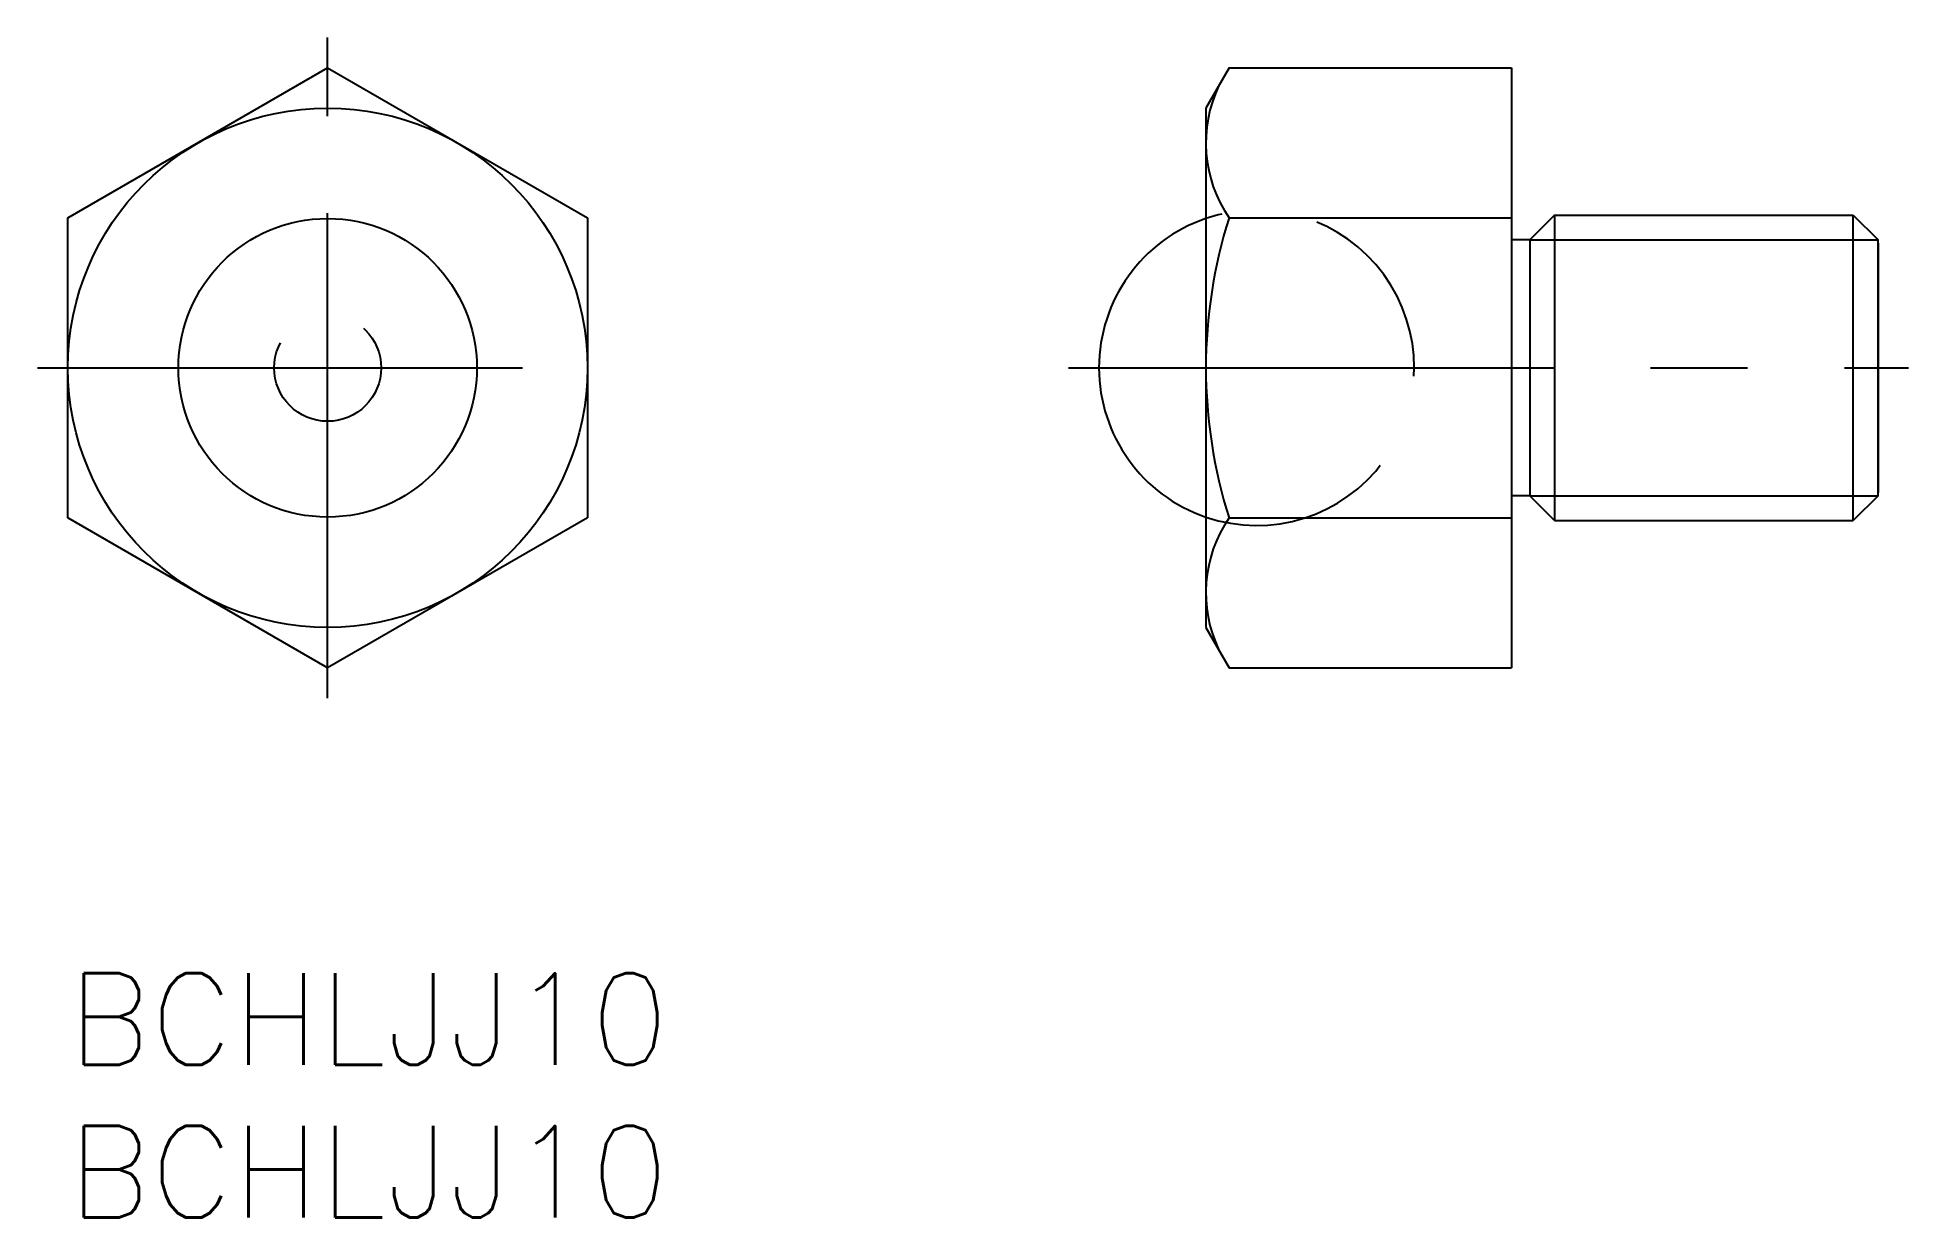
# Model space of a CAD drawing. Extents: x -1 to 60.2, y -8 to 30.6.
import ezdxf

# ---------------------------------------------------------------- set-up
doc = ezdxf.new("R2010")
doc.units = 0
doc.header["$LTSCALE"] = 0.5
doc.linetypes.add('CENTER', pattern=[50.8, 31.75, -6.35, 6.35, -6.35])
doc.linetypes.add('DASHED', pattern=[19.05, 12.7, -6.35])
for name, color, linetype in [('MSM_CENTER', 1, 'CENTER'), ('MSM_CONTINUOUS', 7, 'CONTINUOUS'), ('MSM_DASHED', 4, 'DASHED'), ('MSM_NARROW', 5, 'CONTINUOUS'), ('MSM_PART_NUMBER', 7, 'CONTINUOUS')]:
    doc.layers.add(name, color=color, linetype=linetype)
doc.styles.get("Standard").update_dxf_attribs({"font": 'txt.shx', "height": 1.5, "bigfont": 'bigfont.shx'})

# ---------------------------------------------------------------- blocks, each defined once
blk = doc.blocks.new('*U11')
at = {"layer": 'MSM_PART_NUMBER'}
blk.add_text('BCHLJJ10', height=3, dxfattribs=at).set_placement((0, -3))
blk = doc.blocks.new('*U12')
at = {"layer": 'MSM_PART_NUMBER'}
blk.add_text('BCHLJJ10', height=3, dxfattribs=at).set_placement((0, -8))

msp = doc.modelspace()

# ---------------------------------------------------------------- linework, layer by layer
at = {"layer": 'MSM_CENTER'}
for p, q in [((8.5, 9), (8.5, 30.63)), ((-1, 19.815), (18, 19.815)), ((32.746, 19.815), (60.246, 19.815))]:
    msp.add_line(p, q, dxfattribs=at)
at = {"layer": 'MSM_CONTINUOUS'}
for p, q in [((0, 24.722), (8.5, 29.63)), ((8.5, 29.63), (17, 24.722)), ((38.005, 29.63), (37.246, 28.315)), ((38.005, 29.63), (47.246, 29.63)), ((47.246, 29.63), (47.246, 10)), ((37.246, 28.315), (37.246, 11.315)), ((0, 14.907), (0, 24.722)), ((17, 24.722), (17, 14.907)), ((38.005, 24.722), (47.246, 24.722)), ((48.658, 24.815), (47.846, 24.003)), ((48.658, 24.815), (48.658, 14.815)), ((48.658, 24.815), (58.434, 24.815)), ((58.434, 14.815), (58.434, 24.815)), ((58.434, 24.815), (59.246, 24.003)), ((47.846, 24.003), (47.246, 24.003)), ((47.846, 24.003), (47.846, 15.627)), ((59.246, 15.627), (59.246, 24.003)), ((59.246, 23.895), (59.246, 15.735)), ((47.846, 15.627), (47.246, 15.627)), ((48.658, 14.815), (47.846, 15.627)), ((59.246, 15.627), (58.434, 14.815)), ((8.5, 10), (0, 14.907)), ((17, 14.907), (8.5, 10)), ((38.005, 14.907), (47.246, 14.907)), ((48.658, 14.815), (58.434, 14.815)), ((37.246, 11.315), (38.005, 10)), ((38.005, 10), (47.246, 10))]:
    msp.add_line(p, q, dxfattribs=at)
for radius in [8.5, 4.886]:
    msp.add_circle((8.5, 19.815), radius, dxfattribs=at)
for centre, radius, start, end in [((41.591, 27.176), 4.345, 154.38425, 214.38425), ((38.906, 19.815), 5.16, 108.76609, 251.23391), ((53.487, 19.815), 16.241, 162.41205, 197.58795), ((41.591, 12.454), 4.345, 145.61575, 205.61575)]:
    msp.add_arc(centre, radius, start, end, dxfattribs=at)
at = {"layer": 'MSM_DASHED'}
msp.add_circle((8.5, 19.815), 1.75, dxfattribs=at)
msp.add_arc((38.906, 19.815), 5.16, 251.23391, 108.76609, dxfattribs=at)
at = {"layer": 'MSM_NARROW'}
for p, q in [((47.846, 24.003), (59.246, 24.003)), ((47.846, 15.627), (59.246, 15.627))]:
    msp.add_line(p, q, dxfattribs=at)

# ---------------------------------------------------------------- block references
at = {"layer": 'MSM_CONTINUOUS'}
for name in ['*U11', '*U12']:
    msp.add_blockref(name, (0, 0), dxfattribs=at)

doc.saveas('drawing.dxf')
